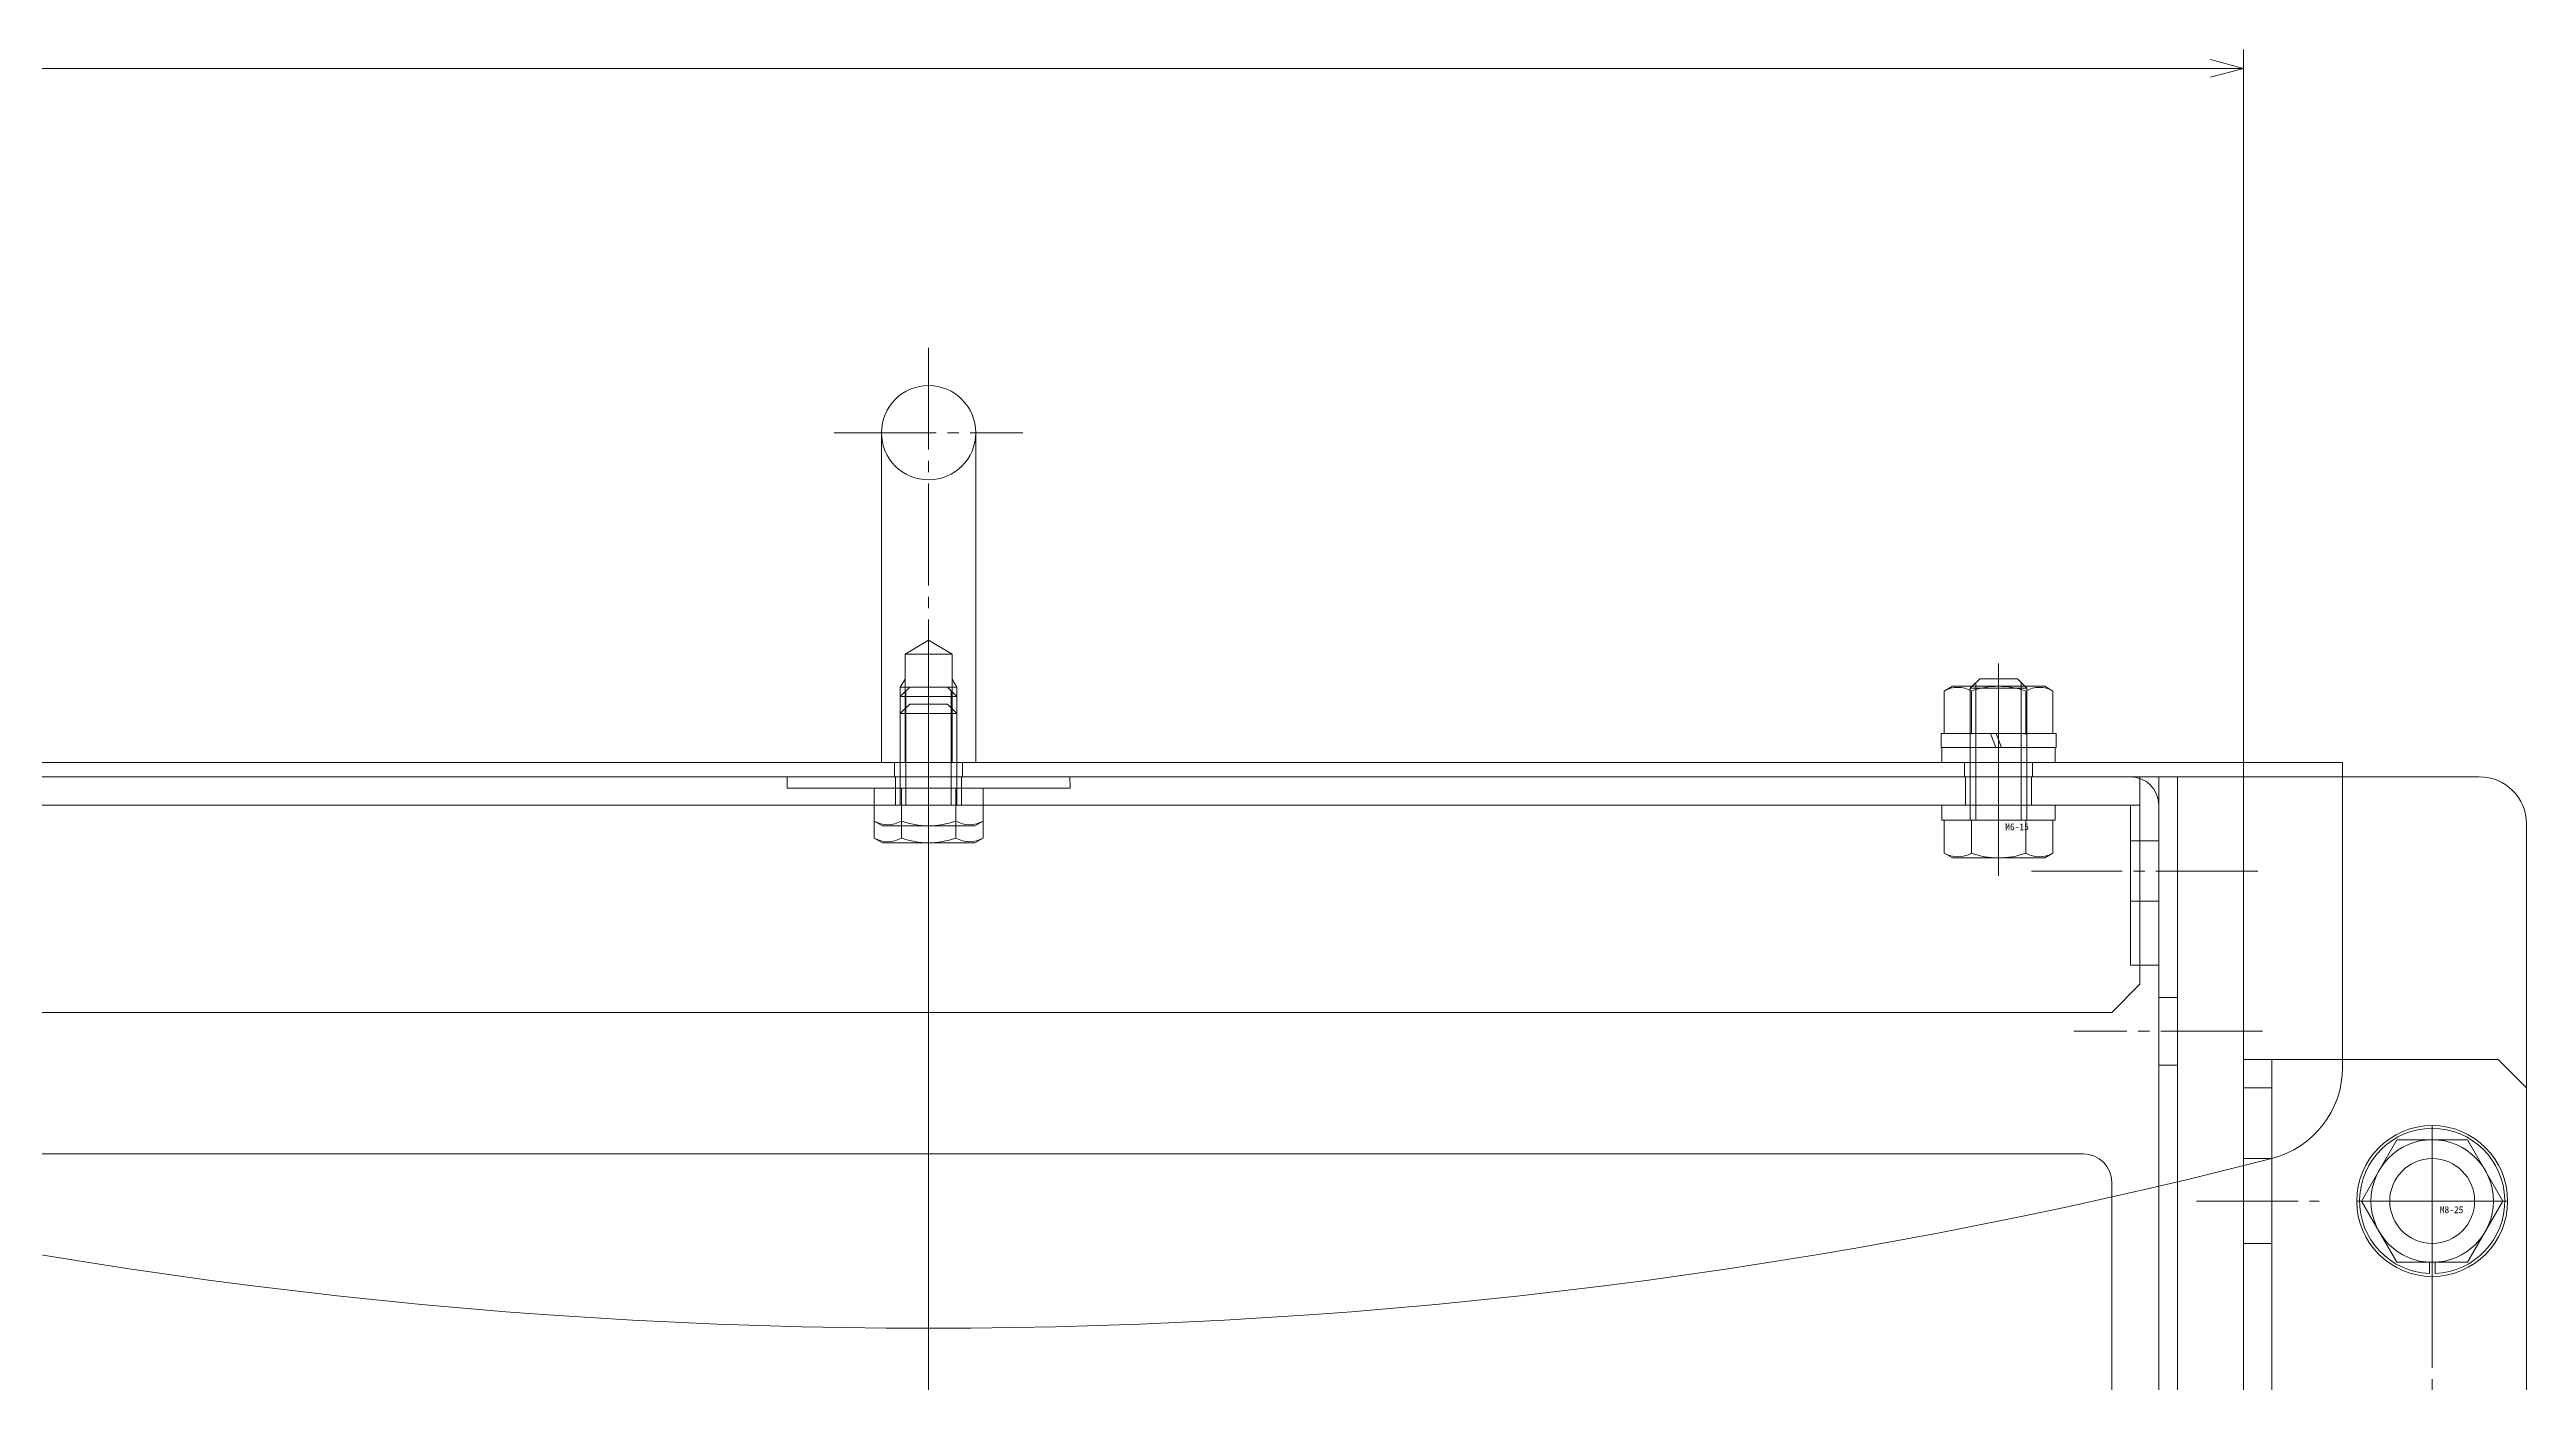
# Model space of a CAD drawing. Units: millimetres at full size. Extents: x -5218 to 5218, y -4308 to 3712.
# Drawn here: x -4409.5 to -4146.7, y 1765.3 to 1906.7 of the extents above; entities that cross this region are included whole.
import ezdxf
from ezdxf.enums import TextEntityAlignment as Align

# ---------------------------------------------------------------- set-up
doc = ezdxf.new("R2010")
doc.units = ezdxf.units.MM
doc.header["$LTSCALE"] = 1.2
doc.linetypes.add('CHAIN2', pattern=[12, 9, -1, 1, -1])
for name, color, linetype, lineweight in [('0-1_01_外形線', 134, 'Continuous', 9), ('0-2_03_かくれ線', 5, 'Continuous', 9), ('0-3_04_中心線', 4, 'CHAIN2', 9), ('0-4_02_細線', 6, 'Continuous', 9), ('0-7_0', 134, 'Continuous', 9), ('0-C_07_寸法線', 3, 'Continuous', 9)]:
    doc.layers.add(name, color=color, linetype=linetype, lineweight=lineweight)
doc.styles.add('ＭＳ ゴシック', font='')
doc.styles.get('ＭＳ ゴシック').set_extended_font_data('MS Gothic')

# ---------------------------------------------------------------- blocks, each defined once
blk = doc.blocks.new('_Open30')
at = {"layer": '0-C_07_寸法線'}
blk.add_line((0, 0), (-1, 0), dxfattribs=at)
blk.add_lwpolyline([(-1, 0.2679), (0, 0), (-1, -0.2679)], dxfattribs=at)

msp = doc.modelspace()

# ---------------------------------------------------------------- linework, layer by layer
at = {"layer": '0-1_01_外形線'}
for p, q in [((-4321.223, 1831.086), (-4321.223, 1866.085)), ((-4311.223, 1831.086), (-4311.223, 1866.085)), ((-4205.523, 1839.186), (-4204.723, 1839.986)), ((-4204.723, 1839.986), (-4200.723, 1839.986)), ((-4199.923, 1839.186), (-4200.723, 1839.986)), ((-4197.823, 1839.186), (-4207.623, 1839.186)), ((-4205.61, 1834.186), (-4205.61, 1838.682)), ((-4202.723, 1839.086), (-4202.723, 1834.086)), ((-4199.836, 1834.086), (-4199.836, 1838.582)), ((-4196.949, 1838.682), (-4197.823, 1839.186)), ((-4196.949, 1834.186), (-4196.949, 1838.682)), ((-4203.569, 1834.186), (-4208.823, 1834.186)), ((-4208.823, 1834.186), (-4208.823, 1832.686)), ((-4196.949, 1834.186), (-4208.496, 1834.186)), ((-4203.023, 1832.686), (-4203.569, 1834.186)), ((-4196.623, 1834.186), (-4202.969, 1834.186)), ((-4202.423, 1832.686), (-4202.969, 1834.186)), ((-4202.723, 1834.186), (-4202.723, 1832.686)), ((-4196.623, 1832.686), (-4196.623, 1834.186)), ((-4203.023, 1832.686), (-4208.823, 1832.686)), ((-4208.723, 1832.686), (-4196.723, 1832.686)), ((-4208.723, 1832.686), (-4208.723, 1831.086)), ((-4196.623, 1832.686), (-4202.423, 1832.686)), ((-4196.723, 1832.686), (-4196.723, 1831.086)), ((-4311.223, 1831.086), (-4321.223, 1831.086)), ((-4208.723, 1831.086), (-4196.723, 1831.086)), ((-4166.223, 1829.586), (-4151.723, 1829.586)), ((-4146.723, 1824.586), (-4146.723, 1796.586)), ((-4166.223, 1799.586), (-4149.723, 1799.586)), ((-4160.476, 1791.086), (-4164.229, 1784.586)), ((-4152.97, 1791.086), (-4160.476, 1791.086)), ((-4176.723, 1759.089), (-4176.723, 1788.342)), ((-4173.723, 1759.589), (-4173.723, 1789.086)), ((-4164.229, 1784.586), (-4160.476, 1778.086)), ((-4160.476, 1778.086), (-4152.97, 1778.086)), ((-4157.023, 1778.086), (-4157.023, 1776.892)), ((-4156.423, 1778.086), (-4156.423, 1776.892))]:
    msp.add_line(p, q, dxfattribs=at)
for points in [[(-4208.496, 1834.186), (-4208.496, 1838.682), (-4207.623, 1839.186)], [(-4146.723, 1721.739), (-4146.723, 1796.586), (-4149.723, 1799.586)], [(-4152.97, 1778.086), (-4149.218, 1784.586), (-4152.97, 1791.086)]]:
    msp.add_lwpolyline(points, dxfattribs=at)
for radius in [8, 6.5]:
    msp.add_circle((-4156.723, 1784.586), radius, dxfattribs=at)
for centre, radius, start, end in [((-4316.223, 1866.085), 5, 0, 180), ((-4207.053, 1836.182), 2.887, 60.00001, 119.99999), ((-4202.723, 1830.672), 8.514, 70.18087, 109.81913), ((-4198.393, 1836.182), 2.887, 60.00001, 119.99999), ((-4151.723, 1824.586), 5, 0, 90), ((-4156.723, 1784.586), 7.7, 272.23287, 267.76713)]:
    msp.add_arc(centre, radius, start, end, dxfattribs=at)
at = {"layer": '0-2_03_かくれ線'}
for p, q in [((-4318.723, 1842.586), (-4316.223, 1844.088)), ((-4316.223, 1844.088), (-4313.723, 1842.586)), ((-4313.723, 1842.586), (-4313.723, 1831.086)), ((-4319.223, 1839.086), (-4318.723, 1839.952)), ((-4313.223, 1839.086), (-4313.723, 1839.952)), ((-4319.223, 1831.086), (-4319.223, 1839.086)), ((-4319.223, 1838.086), (-4318.223, 1839.086)), ((-4319.222, 1828.387), (-4319.223, 1838.086)), ((-4319.223, 1838.086), (-4313.223, 1838.086)), ((-4319.223, 1836.285), (-4318.223, 1837.285)), ((-4318.623, 1826.586), (-4318.623, 1836.885)), ((-4318.622, 1828.387), (-4318.622, 1838.687)), ((-4318.223, 1839.086), (-4314.223, 1839.086)), ((-4318.223, 1837.285), (-4314.223, 1837.285)), ((-4313.223, 1838.086), (-4314.223, 1839.086)), ((-4313.223, 1836.285), (-4314.223, 1837.285)), ((-4313.823, 1826.586), (-4313.823, 1836.884)), ((-4313.822, 1828.387), (-4313.822, 1838.685)), ((-4313.222, 1828.387), (-4313.223, 1838.086)), ((-4205.723, 1838.986), (-4205.523, 1839.186)), ((-4205.723, 1838.986), (-4199.723, 1838.986)), ((-4205.723, 1824.986), (-4205.723, 1838.986)), ((-4205.123, 1824.986), (-4205.123, 1839.186)), ((-4200.323, 1824.986), (-4200.323, 1839.186)), ((-4199.723, 1838.986), (-4199.923, 1839.186)), ((-4199.723, 1824.986), (-4199.723, 1838.986)), ((-4319.223, 1826.586), (-4319.223, 1836.285)), ((-4319.223, 1836.285), (-4313.223, 1836.285)), ((-4313.223, 1826.586), (-4313.223, 1836.285)), ((-4466.223, 1829.586), (-4166.223, 1829.586)), ((-4466.223, 1829.586), (-4166.223, 1829.586)), ((-4188.723, 1829.586), (-4443.723, 1829.586)), ((-4319.823, 1829.586), (-4319.823, 1831.086)), ((-4319.823, 1829.586), (-4319.823, 1831.086)), ((-4319.823, 1829.586), (-4319.823, 1831.086)), ((-4319.723, 1829.586), (-4319.723, 1826.586)), ((-4312.723, 1829.586), (-4312.723, 1826.586)), ((-4312.623, 1829.586), (-4312.623, 1831.086)), ((-4312.623, 1829.586), (-4312.623, 1831.086)), ((-4312.623, 1829.586), (-4312.623, 1831.086)), ((-4206.323, 1829.586), (-4206.323, 1831.086)), ((-4206.223, 1829.586), (-4206.223, 1826.586)), ((-4199.223, 1829.586), (-4199.223, 1826.586)), ((-4199.123, 1829.586), (-4199.123, 1831.086)), ((-4185.723, 1461.586), (-4185.723, 1829.586)), ((-4444.723, 1826.586), (-4187.723, 1826.586)), ((-4321.996, 1826.586), (-4321.996, 1823.09)), ((-4321.996, 1826.586), (-4310.449, 1826.586)), ((-4321.995, 1828.387), (-4321.995, 1824.892)), ((-4321.995, 1828.387), (-4310.449, 1828.387)), ((-4319.109, 1828.387), (-4319.109, 1824.892)), ((-4319.109, 1826.586), (-4319.109, 1823.09)), ((-4313.336, 1826.586), (-4313.336, 1823.09)), ((-4313.335, 1828.387), (-4313.335, 1824.892)), ((-4310.449, 1828.387), (-4310.449, 1824.892)), ((-4310.449, 1826.586), (-4310.449, 1823.09)), ((-4208.723, 1826.586), (-4196.723, 1826.586)), ((-4208.723, 1826.586), (-4208.723, 1824.986)), ((-4196.723, 1826.586), (-4196.723, 1824.986)), ((-4185.723, 1809.586), (-4185.723, 1826.586)), ((-4321.995, 1824.892), (-4321.122, 1824.387)), ((-4321.122, 1824.387), (-4311.322, 1824.387)), ((-4310.449, 1824.892), (-4311.322, 1824.387)), ((-4208.723, 1824.986), (-4196.723, 1824.986)), ((-4208.496, 1824.986), (-4208.496, 1821.49)), ((-4208.496, 1824.986), (-4196.949, 1824.986)), ((-4205.61, 1824.986), (-4205.61, 1821.49)), ((-4199.836, 1824.986), (-4199.836, 1821.49)), ((-4196.949, 1824.986), (-4196.949, 1821.49)), ((-4321.996, 1823.09), (-4321.123, 1822.586)), ((-4321.123, 1822.586), (-4311.323, 1822.586)), ((-4310.449, 1823.09), (-4311.323, 1822.586)), ((-4208.496, 1821.49), (-4207.623, 1820.986)), ((-4207.623, 1820.986), (-4197.823, 1820.986)), ((-4196.949, 1821.49), (-4197.823, 1820.986)), ((-4185.723, 1822.786), (-4188.723, 1822.786)), ((-4185.723, 1816.386), (-4188.723, 1816.386)), ((-4187.723, 1807.586), (-4190.723, 1804.586)), ((-4183.723, 1806.186), (-4185.723, 1806.186)), ((-4441.723, 1804.586), (-4190.723, 1804.586)), ((-4183.723, 1798.986), (-4185.723, 1798.986)), ((-4173.723, 1789.086), (-4173.723, 1799.586)), ((-4176.723, 1796.586), (-4173.723, 1796.586)), ((-4146.723, 1796.586), (-4146.723, 1517.586)), ((-4156.723, 1792.086), (-4156.723, 1777.086)), ((-4193.723, 1789.586), (-4438.723, 1789.586)), ((-4176.723, 1789.086), (-4173.723, 1789.086)), ((-4190.723, 1652.586), (-4190.723, 1786.586)), ((-4176.723, 1780.086), (-4173.723, 1780.086))]:
    msp.add_line(p, q, dxfattribs=at)
for points in [[(-4318.723, 1831.086), (-4318.723, 1842.586), (-4313.723, 1842.586)], [(-4313.223, 1831.086), (-4313.223, 1839.086), (-4319.223, 1839.086)], [(-4444.723, 1829.586), (-4187.723, 1829.586), (-4187.723, 1807.586)], [(-4185.723, 1786.158), (-4185.723, 1829.589), (-4176.723, 1829.586), (-4176.723, 1788.342)], [(-4446.723, 1826.586), (-4446.723, 1809.586), (-4443.723, 1809.586), (-4443.723, 1826.586), (-4188.723, 1826.586), (-4188.723, 1809.586), (-4185.723, 1809.586)], [(-4176.723, 1788.342), (-4176.723, 1799.586), (-4166.223, 1799.586)]]:
    msp.add_lwpolyline(points, dxfattribs=at)
for points in [[(-4183.723, 1829.586), (-4448.723, 1829.586), (-4448.723, 1461.586), (-4183.723, 1461.586)], [(-4331.221, 1828.387), (-4301.223, 1828.387), (-4301.224, 1829.586), (-4331.222, 1829.586)]]:
    msp.add_lwpolyline(points, close=True, dxfattribs=at)
msp.add_circle((-4156.723, 1784.586), 4.5, dxfattribs=at)
msp.add_circle((-4156.723, 1784.586), 4.5, dxfattribs=at)
for centre, radius, start, end in [((-4316.223, 1866.085), 5, 180, 0), ((-4188.723, 1826.586), 3, 0, 90), ((-4320.552, 1827.392), 2.887, 240.00001, 299.99999), ((-4316.222, 1832.902), 8.514, 250.18087, 289.81913), ((-4311.892, 1827.392), 2.887, 240.00001, 299.99999), ((-4320.553, 1825.59), 2.887, 240.00001, 299.99999), ((-4316.223, 1831.1), 8.514, 250.18087, 289.81913), ((-4311.893, 1825.59), 2.887, 240.00001, 299.99999), ((-4207.053, 1823.99), 2.887, 240.00001, 299.99999), ((-4202.723, 1829.5), 8.514, 250.18087, 289.81913), ((-4198.393, 1823.99), 2.887, 240.00001, 299.99999), ((-4193.723, 1786.586), 3, 0, 90)]:
    msp.add_arc(centre, radius, start, end, dxfattribs=at)
at = {"layer": '0-3_04_中心線'}
for p, q in [((-4316.223, 1821.086), (-4316.223, 1875.085)), ((-4326.223, 1866.085), (-4306.223, 1866.085)), ((-4316.223, 1819.086), (-4316.223, 1841.586)), ((-4316.223, 1819.586), (-4316.223, 1841.086)), ((-4202.723, 1819.086), (-4202.723, 1841.586)), ((-4202.723, 1839.986), (-4202.723, 1820.986)), ((-4316.223, 1766.086), (-4316.223, 1836.086)), ((-4316.223, 1821.586), (-4316.223, 1834.586)), ((-4202.723, 1821.586), (-4202.723, 1834.586)), ((-4316.223, 1829.586), (-4316.223, 1454.586)), ((-4316.223, 1461.586), (-4316.223, 1829.586)), ((-4175.223, 1819.586), (-4199.223, 1819.586)), ((-4174.723, 1802.586), (-4194.723, 1802.586)), ((-4156.723, 1792.586), (-4156.723, 1776.586)), ((-4156.723, 1792.086), (-4156.723, 1702.086)), ((-4156.723, 1792.086), (-4156.723, 1702.086)), ((-4156.723, 1778.986), (-4156.723, 1790.186)), ((-4181.723, 1784.586), (-4168.723, 1784.586)), ((-4148.723, 1784.586), (-4164.723, 1784.586)), ((-4164.223, 1784.586), (-4149.223, 1784.586)), ((-4164.223, 1784.586), (-4149.223, 1784.586))]:
    msp.add_line(p, q, dxfattribs=at)
at = {"layer": '0-4_02_細線'}
for p, q in [((-4205.123, 1839.586), (-4205.123, 1839.186)), ((-4200.323, 1839.586), (-4200.323, 1839.186))]:
    msp.add_line(p, q, dxfattribs=at)
at = {"layer": '0-7_0'}
for p, q in [((-4166.223, 1798.787), (-4166.223, 1831.086)), ((-4176.723, 1788.342), (-4176.723, 1621.589)), ((-4185.723, 1621.589), (-4185.723, 1786.158))]:
    msp.add_line(p, q, dxfattribs=at)
msp.add_lwpolyline([(-4166.223, 1831.086), (-4466.223, 1831.086), (-4466.223, 1798.787)], dxfattribs=at)
for centre, radius, start, end in [((-4176.223, 1798.787), 10, 284.41177, 0), ((-4316.223, 2343.586), 572.499, 255.58823, 284.41177)]:
    msp.add_arc(centre, radius, start, end, dxfattribs=at)
at = {"layer": '0-C_07_寸法線'}
for p, q in [((-4176.723, 1829.586), (-4176.723, 1906.728)), ((-4452.222, 1904.728), (-4180.223, 1904.728))]:
    msp.add_line(p, q, dxfattribs=at)

# ---------------------------------------------------------------- block references
at = {"layer": '0-C_07_寸法線', "xscale": 3.5, "yscale": 3.5}
msp.add_blockref('_Open30', (-4176.723, 1904.728), dxfattribs=at)

# ---------------------------------------------------------------- texts
at = {"layer": '0-2_03_かくれ線', "style": 'ＭＳ ゴシック'}
for s, p in [('M6-15', (-4202.008, 1823.695)), ('M8-25', (-4155.913, 1783.077))]:
    msp.add_text(s, height=0.7331, dxfattribs=at).set_placement(p, align=Align.BOTTOM_LEFT)

doc.saveas('drawing.dxf')
